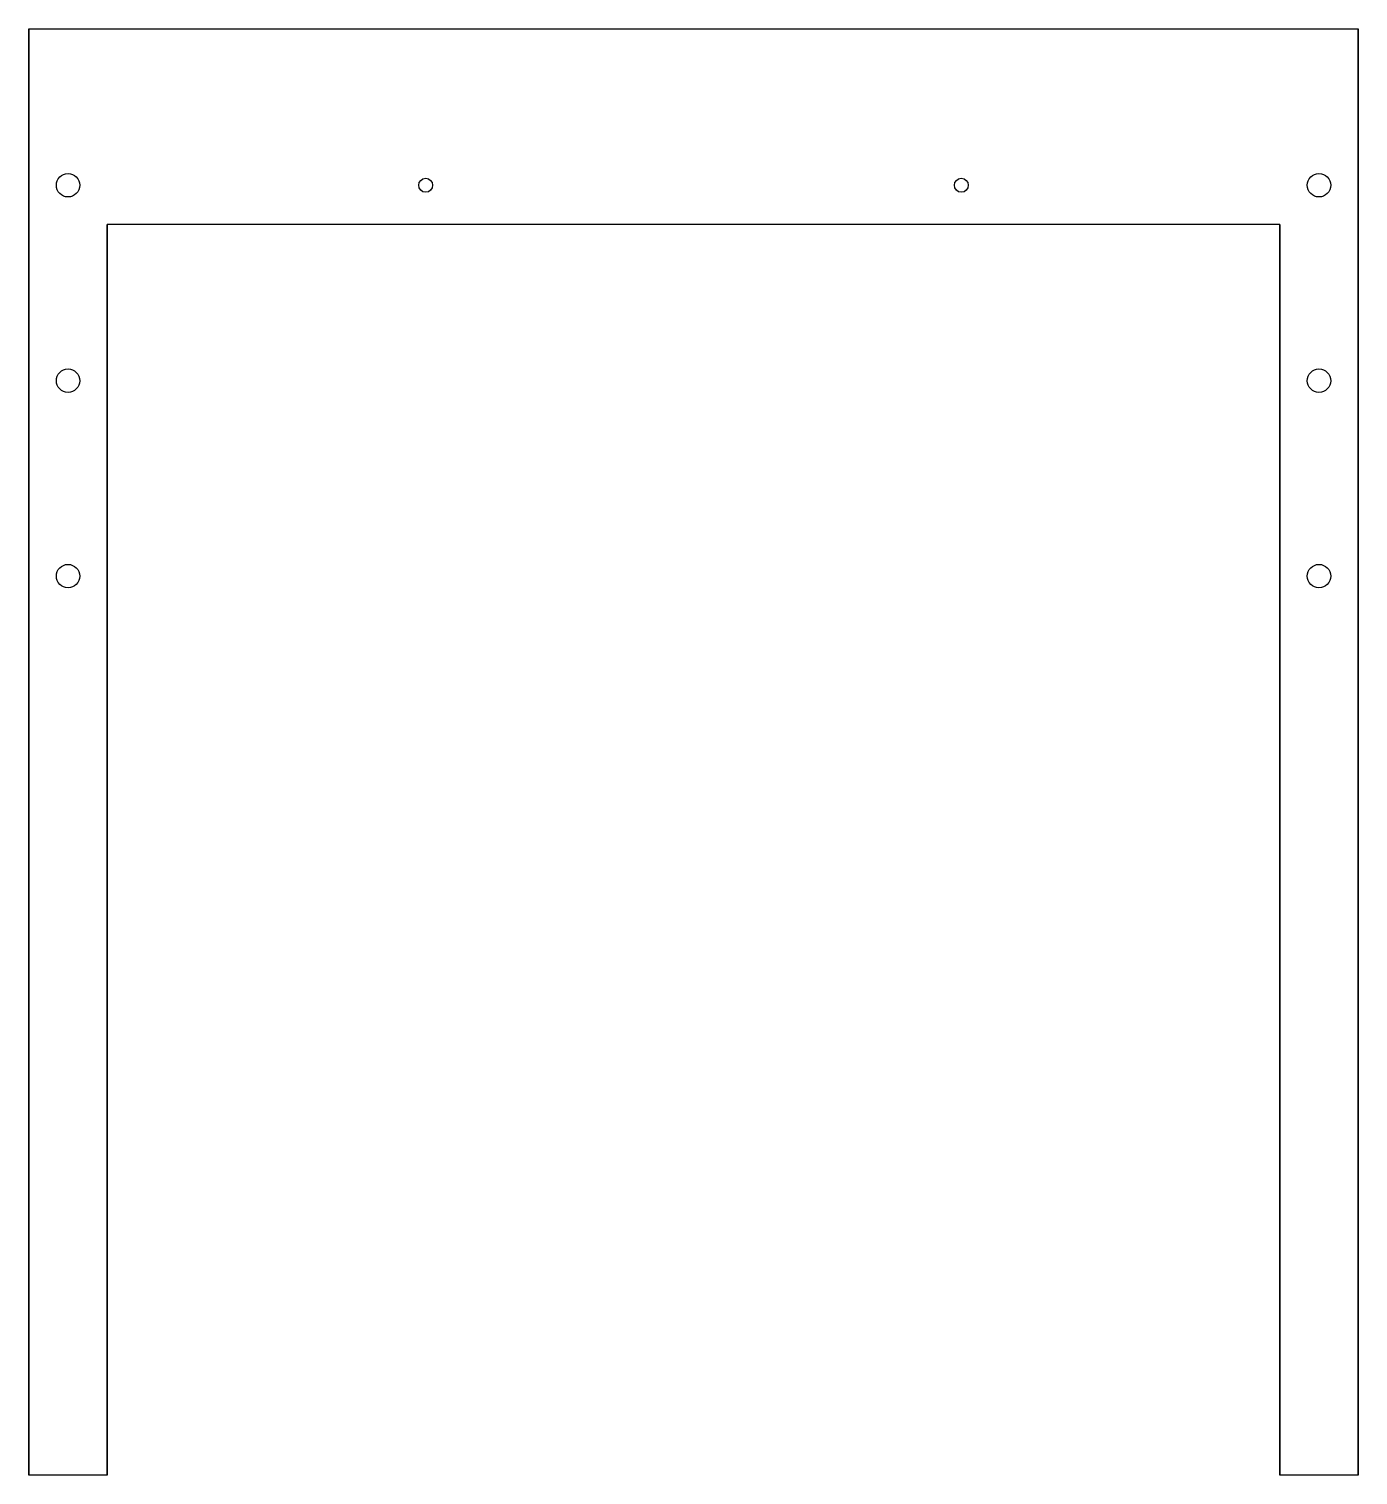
# Model space of a CAD drawing. Header units: inches. Extents: x 0 to 8.5, y 0.87 to 10.13.
import ezdxf

# ---------------------------------------------------------------- set-up
doc = ezdxf.new("R2010")
doc.units = ezdxf.units.IN
doc.header["$MEASUREMENT"] = 0

# ---------------------------------------------------------------- blocks, each defined once
blk = doc.blocks.new('block 2')
at = {"color": 7, "lineweight": 25, "true_color": 0xffffff}
blk.add_open_spline([(6.0071, 9.125), (6.0071, 9.1496), (5.9872, 9.1695), (5.9626, 9.1695), (5.938, 9.1695), (5.9181, 9.1496), (5.9181, 9.125), (5.9181, 9.1004), (5.938, 9.0805), (5.9626, 9.0805), (5.9872, 9.0805), (6.0071, 9.1004), (6.0071, 9.125), (6.0071, 9.125), (6.0071, 9.125), (6.0071, 9.125)], degree=3, knots=[0, 0, 0, 0, 1, 1, 1, 2, 2, 2, 3, 3, 3, 4, 4, 4, 5, 5, 5, 5], dxfattribs=at)
blk = doc.blocks.new('block 3')
at = {"color": 7, "lineweight": 25, "true_color": 0xffffff}
blk.add_open_spline([(8.3248, 6.625), (8.3248, 6.6663), (8.2913, 6.6998), (8.25, 6.6998), (8.2087, 6.6998), (8.1753, 6.6663), (8.1753, 6.625), (8.1753, 6.5837), (8.2087, 6.5503), (8.25, 6.5503), (8.2913, 6.5503), (8.3248, 6.5837), (8.3248, 6.625), (8.3248, 6.625), (8.3248, 6.625), (8.3248, 6.625)], degree=3, knots=[0, 0, 0, 0, 1, 1, 1, 2, 2, 2, 3, 3, 3, 4, 4, 4, 5, 5, 5, 5], dxfattribs=at)
blk = doc.blocks.new('block 4')
at = {"color": 7, "lineweight": 25, "true_color": 0xffffff}
blk.add_open_spline([(8.3248, 9.125), (8.3248, 9.1663), (8.2913, 9.1998), (8.25, 9.1998), (8.2087, 9.1998), (8.1753, 9.1663), (8.1753, 9.125), (8.1753, 9.0837), (8.2087, 9.0503), (8.25, 9.0503), (8.2913, 9.0503), (8.3248, 9.0837), (8.3248, 9.125), (8.3248, 9.125), (8.3248, 9.125), (8.3248, 9.125)], degree=3, knots=[0, 0, 0, 0, 1, 1, 1, 2, 2, 2, 3, 3, 3, 4, 4, 4, 5, 5, 5, 5], dxfattribs=at)
blk = doc.blocks.new('block 5')
at = {"color": 7, "lineweight": 25, "true_color": 0xffffff}
blk.add_open_spline([(8.3248, 7.875), (8.3248, 7.9163), (8.2913, 7.9498), (8.25, 7.9498), (8.2087, 7.9498), (8.1753, 7.9163), (8.1753, 7.875), (8.1753, 7.8337), (8.2087, 7.8003), (8.25, 7.8003), (8.2913, 7.8003), (8.3248, 7.8337), (8.3248, 7.875), (8.3248, 7.875), (8.3248, 7.875), (8.3248, 7.875)], degree=3, knots=[0, 0, 0, 0, 1, 1, 1, 2, 2, 2, 3, 3, 3, 4, 4, 4, 5, 5, 5, 5], dxfattribs=at)
blk = doc.blocks.new('block 6')
at = {"color": 7, "lineweight": 25, "true_color": 0xffffff}
blk.add_open_spline([(0.3248, 7.875), (0.3248, 7.9163), (0.2913, 7.9498), (0.25, 7.9498), (0.2087, 7.9498), (0.1753, 7.9163), (0.1753, 7.875), (0.1753, 7.8337), (0.2087, 7.8003), (0.25, 7.8003), (0.2913, 7.8003), (0.3248, 7.8337), (0.3248, 7.875), (0.3248, 7.875), (0.3248, 7.875), (0.3248, 7.875)], degree=3, knots=[0, 0, 0, 0, 1, 1, 1, 2, 2, 2, 3, 3, 3, 4, 4, 4, 5, 5, 5, 5], dxfattribs=at)
blk = doc.blocks.new('block 7')
at = {"color": 7, "lineweight": 25, "true_color": 0xffffff}
blk.add_open_spline([(0.3248, 9.125), (0.3248, 9.1663), (0.2913, 9.1998), (0.25, 9.1998), (0.2087, 9.1998), (0.1753, 9.1663), (0.1753, 9.125), (0.1753, 9.0837), (0.2087, 9.0503), (0.25, 9.0503), (0.2913, 9.0503), (0.3248, 9.0837), (0.3248, 9.125), (0.3248, 9.125), (0.3248, 9.125), (0.3248, 9.125)], degree=3, knots=[0, 0, 0, 0, 1, 1, 1, 2, 2, 2, 3, 3, 3, 4, 4, 4, 5, 5, 5, 5], dxfattribs=at)
blk = doc.blocks.new('block 8')
at = {"color": 7, "lineweight": 25, "true_color": 0xffffff}
blk.add_open_spline([(0.3248, 6.625), (0.3248, 6.6663), (0.2913, 6.6998), (0.25, 6.6998), (0.2087, 6.6998), (0.1753, 6.6663), (0.1753, 6.625), (0.1753, 6.5837), (0.2087, 6.5503), (0.25, 6.5503), (0.2913, 6.5503), (0.3248, 6.5837), (0.3248, 6.625), (0.3248, 6.625), (0.3248, 6.625), (0.3248, 6.625)], degree=3, knots=[0, 0, 0, 0, 1, 1, 1, 2, 2, 2, 3, 3, 3, 4, 4, 4, 5, 5, 5, 5], dxfattribs=at)
blk = doc.blocks.new('block 9')
at = {"color": 7, "lineweight": 25, "true_color": 0xffffff}
blk.add_open_spline([(2.5819, 9.125), (2.5819, 9.1496), (2.562, 9.1695), (2.5374, 9.1695), (2.5128, 9.1695), (2.4929, 9.1496), (2.4929, 9.125), (2.4929, 9.1004), (2.5128, 9.0805), (2.5374, 9.0805), (2.562, 9.0805), (2.5819, 9.1004), (2.5819, 9.125), (2.5819, 9.125), (2.5819, 9.125), (2.5819, 9.125)], degree=3, knots=[0, 0, 0, 0, 1, 1, 1, 2, 2, 2, 3, 3, 3, 4, 4, 4, 5, 5, 5, 5], dxfattribs=at)
blk = doc.blocks.new('block 10')
at = {"color": 7, "lineweight": 25, "true_color": 0xffffff}
blk.add_lwpolyline([(8, 8.875), (0.5, 8.875), (0.5, 0.875), (0, 0.875), (0, 10.125), (8.5, 10.125), (8.5, 0.875), (8, 0.875), (8, 8.875)], dxfattribs=at)
blk = doc.blocks.new('block 11')
at = {"color": 7, "lineweight": 25, "true_color": 0xffffff}
blk.add_lwpolyline([(0, 10.125), (0, 0.875)], dxfattribs=at)
blk = doc.blocks.new('block 12')
at = {"color": 7, "lineweight": 25, "true_color": 0xffffff}
blk.add_lwpolyline([(0.5, 0.875), (0.5, 8.875)], dxfattribs=at)
blk = doc.blocks.new('block 13')
at = {"color": 7, "lineweight": 25, "true_color": 0xffffff}
blk.add_lwpolyline([(8, 8.875), (8, 0.875)], dxfattribs=at)
blk = doc.blocks.new('block 14')
at = {"color": 7, "lineweight": 25, "true_color": 0xffffff}
blk.add_lwpolyline([(8.5, 0.875), (8.5, 10.125)], dxfattribs=at)
blk = doc.blocks.new('block 15')
at = {"color": 7, "lineweight": 25, "true_color": 0xffffff}
blk.add_open_spline([(0.3248, 6.625), (0.3248, 6.6663), (0.2913, 6.6998), (0.25, 6.6998), (0.2087, 6.6998), (0.1753, 6.6663), (0.1753, 6.625), (0.1753, 6.5837), (0.2087, 6.5503), (0.25, 6.5503), (0.2913, 6.5503), (0.3248, 6.5837), (0.3248, 6.625), (0.3248, 6.625), (0.3248, 6.625), (0.3248, 6.625)], degree=3, knots=[0, 0, 0, 0, 1, 1, 1, 2, 2, 2, 3, 3, 3, 4, 4, 4, 5, 5, 5, 5], dxfattribs=at)
blk = doc.blocks.new('block 16')
at = {"color": 7, "lineweight": 25, "true_color": 0xffffff}
blk.add_open_spline([(0.3248, 7.875), (0.3248, 7.9163), (0.2913, 7.9498), (0.25, 7.9498), (0.2087, 7.9498), (0.1753, 7.9163), (0.1753, 7.875), (0.1753, 7.8337), (0.2087, 7.8003), (0.25, 7.8003), (0.2913, 7.8003), (0.3248, 7.8337), (0.3248, 7.875), (0.3248, 7.875), (0.3248, 7.875), (0.3248, 7.875)], degree=3, knots=[0, 0, 0, 0, 1, 1, 1, 2, 2, 2, 3, 3, 3, 4, 4, 4, 5, 5, 5, 5], dxfattribs=at)
blk = doc.blocks.new('block 17')
at = {"color": 7, "lineweight": 25, "true_color": 0xffffff}
blk.add_open_spline([(0.3248, 9.125), (0.3248, 9.1663), (0.2913, 9.1998), (0.25, 9.1998), (0.2087, 9.1998), (0.1753, 9.1663), (0.1753, 9.125), (0.1753, 9.0837), (0.2087, 9.0503), (0.25, 9.0503), (0.2913, 9.0503), (0.3248, 9.0837), (0.3248, 9.125), (0.3248, 9.125), (0.3248, 9.125), (0.3248, 9.125)], degree=3, knots=[0, 0, 0, 0, 1, 1, 1, 2, 2, 2, 3, 3, 3, 4, 4, 4, 5, 5, 5, 5], dxfattribs=at)
blk = doc.blocks.new('block 18')
at = {"color": 7, "lineweight": 25, "true_color": 0xffffff}
blk.add_open_spline([(2.5819, 9.125), (2.5819, 9.1496), (2.562, 9.1695), (2.5374, 9.1695), (2.5128, 9.1695), (2.4929, 9.1496), (2.4929, 9.125), (2.4929, 9.1004), (2.5128, 9.0805), (2.5374, 9.0805), (2.562, 9.0805), (2.5819, 9.1004), (2.5819, 9.125), (2.5819, 9.125), (2.5819, 9.125), (2.5819, 9.125)], degree=3, knots=[0, 0, 0, 0, 1, 1, 1, 2, 2, 2, 3, 3, 3, 4, 4, 4, 5, 5, 5, 5], dxfattribs=at)
blk = doc.blocks.new('block 19')
at = {"color": 7, "lineweight": 25, "true_color": 0xffffff}
blk.add_open_spline([(6.0071, 9.125), (6.0071, 9.1496), (5.9872, 9.1695), (5.9626, 9.1695), (5.938, 9.1695), (5.9181, 9.1496), (5.9181, 9.125), (5.9181, 9.1004), (5.938, 9.0805), (5.9626, 9.0805), (5.9872, 9.0805), (6.0071, 9.1004), (6.0071, 9.125), (6.0071, 9.125), (6.0071, 9.125), (6.0071, 9.125)], degree=3, knots=[0, 0, 0, 0, 1, 1, 1, 2, 2, 2, 3, 3, 3, 4, 4, 4, 5, 5, 5, 5], dxfattribs=at)
blk = doc.blocks.new('block 20')
at = {"color": 7, "lineweight": 25, "true_color": 0xffffff}
blk.add_open_spline([(8.3248, 9.125), (8.3248, 9.1663), (8.2913, 9.1998), (8.25, 9.1998), (8.2087, 9.1998), (8.1753, 9.1663), (8.1753, 9.125), (8.1753, 9.0837), (8.2087, 9.0503), (8.25, 9.0503), (8.2913, 9.0503), (8.3248, 9.0837), (8.3248, 9.125), (8.3248, 9.125), (8.3248, 9.125), (8.3248, 9.125)], degree=3, knots=[0, 0, 0, 0, 1, 1, 1, 2, 2, 2, 3, 3, 3, 4, 4, 4, 5, 5, 5, 5], dxfattribs=at)
blk = doc.blocks.new('block 21')
at = {"color": 7, "lineweight": 25, "true_color": 0xffffff}
blk.add_open_spline([(8.3248, 6.625), (8.3248, 6.6663), (8.2913, 6.6998), (8.25, 6.6998), (8.2087, 6.6998), (8.1753, 6.6663), (8.1753, 6.625), (8.1753, 6.5837), (8.2087, 6.5503), (8.25, 6.5503), (8.2913, 6.5503), (8.3248, 6.5837), (8.3248, 6.625), (8.3248, 6.625), (8.3248, 6.625), (8.3248, 6.625)], degree=3, knots=[0, 0, 0, 0, 1, 1, 1, 2, 2, 2, 3, 3, 3, 4, 4, 4, 5, 5, 5, 5], dxfattribs=at)
blk = doc.blocks.new('block 22')
at = {"color": 7, "lineweight": 25, "true_color": 0xffffff}
blk.add_open_spline([(8.3248, 7.875), (8.3248, 7.9163), (8.2913, 7.9498), (8.25, 7.9498), (8.2087, 7.9498), (8.1753, 7.9163), (8.1753, 7.875), (8.1753, 7.8337), (8.2087, 7.8003), (8.25, 7.8003), (8.2913, 7.8003), (8.3248, 7.8337), (8.3248, 7.875), (8.3248, 7.875), (8.3248, 7.875), (8.3248, 7.875)], degree=3, knots=[0, 0, 0, 0, 1, 1, 1, 2, 2, 2, 3, 3, 3, 4, 4, 4, 5, 5, 5, 5], dxfattribs=at)

msp = doc.modelspace()

# ---------------------------------------------------------------- block references
for name in ['block 10', 'block 11', 'block 14', 'block 7', 'block 17', 'block 9', 'block 18', 'block 2', 'block 19', 'block 4', 'block 20', 'block 12', 'block 13', 'block 6', 'block 16', 'block 5', 'block 22', 'block 8', 'block 15', 'block 3', 'block 21']:
    msp.add_blockref(name, (0, 0))

doc.saveas('drawing.dxf')
